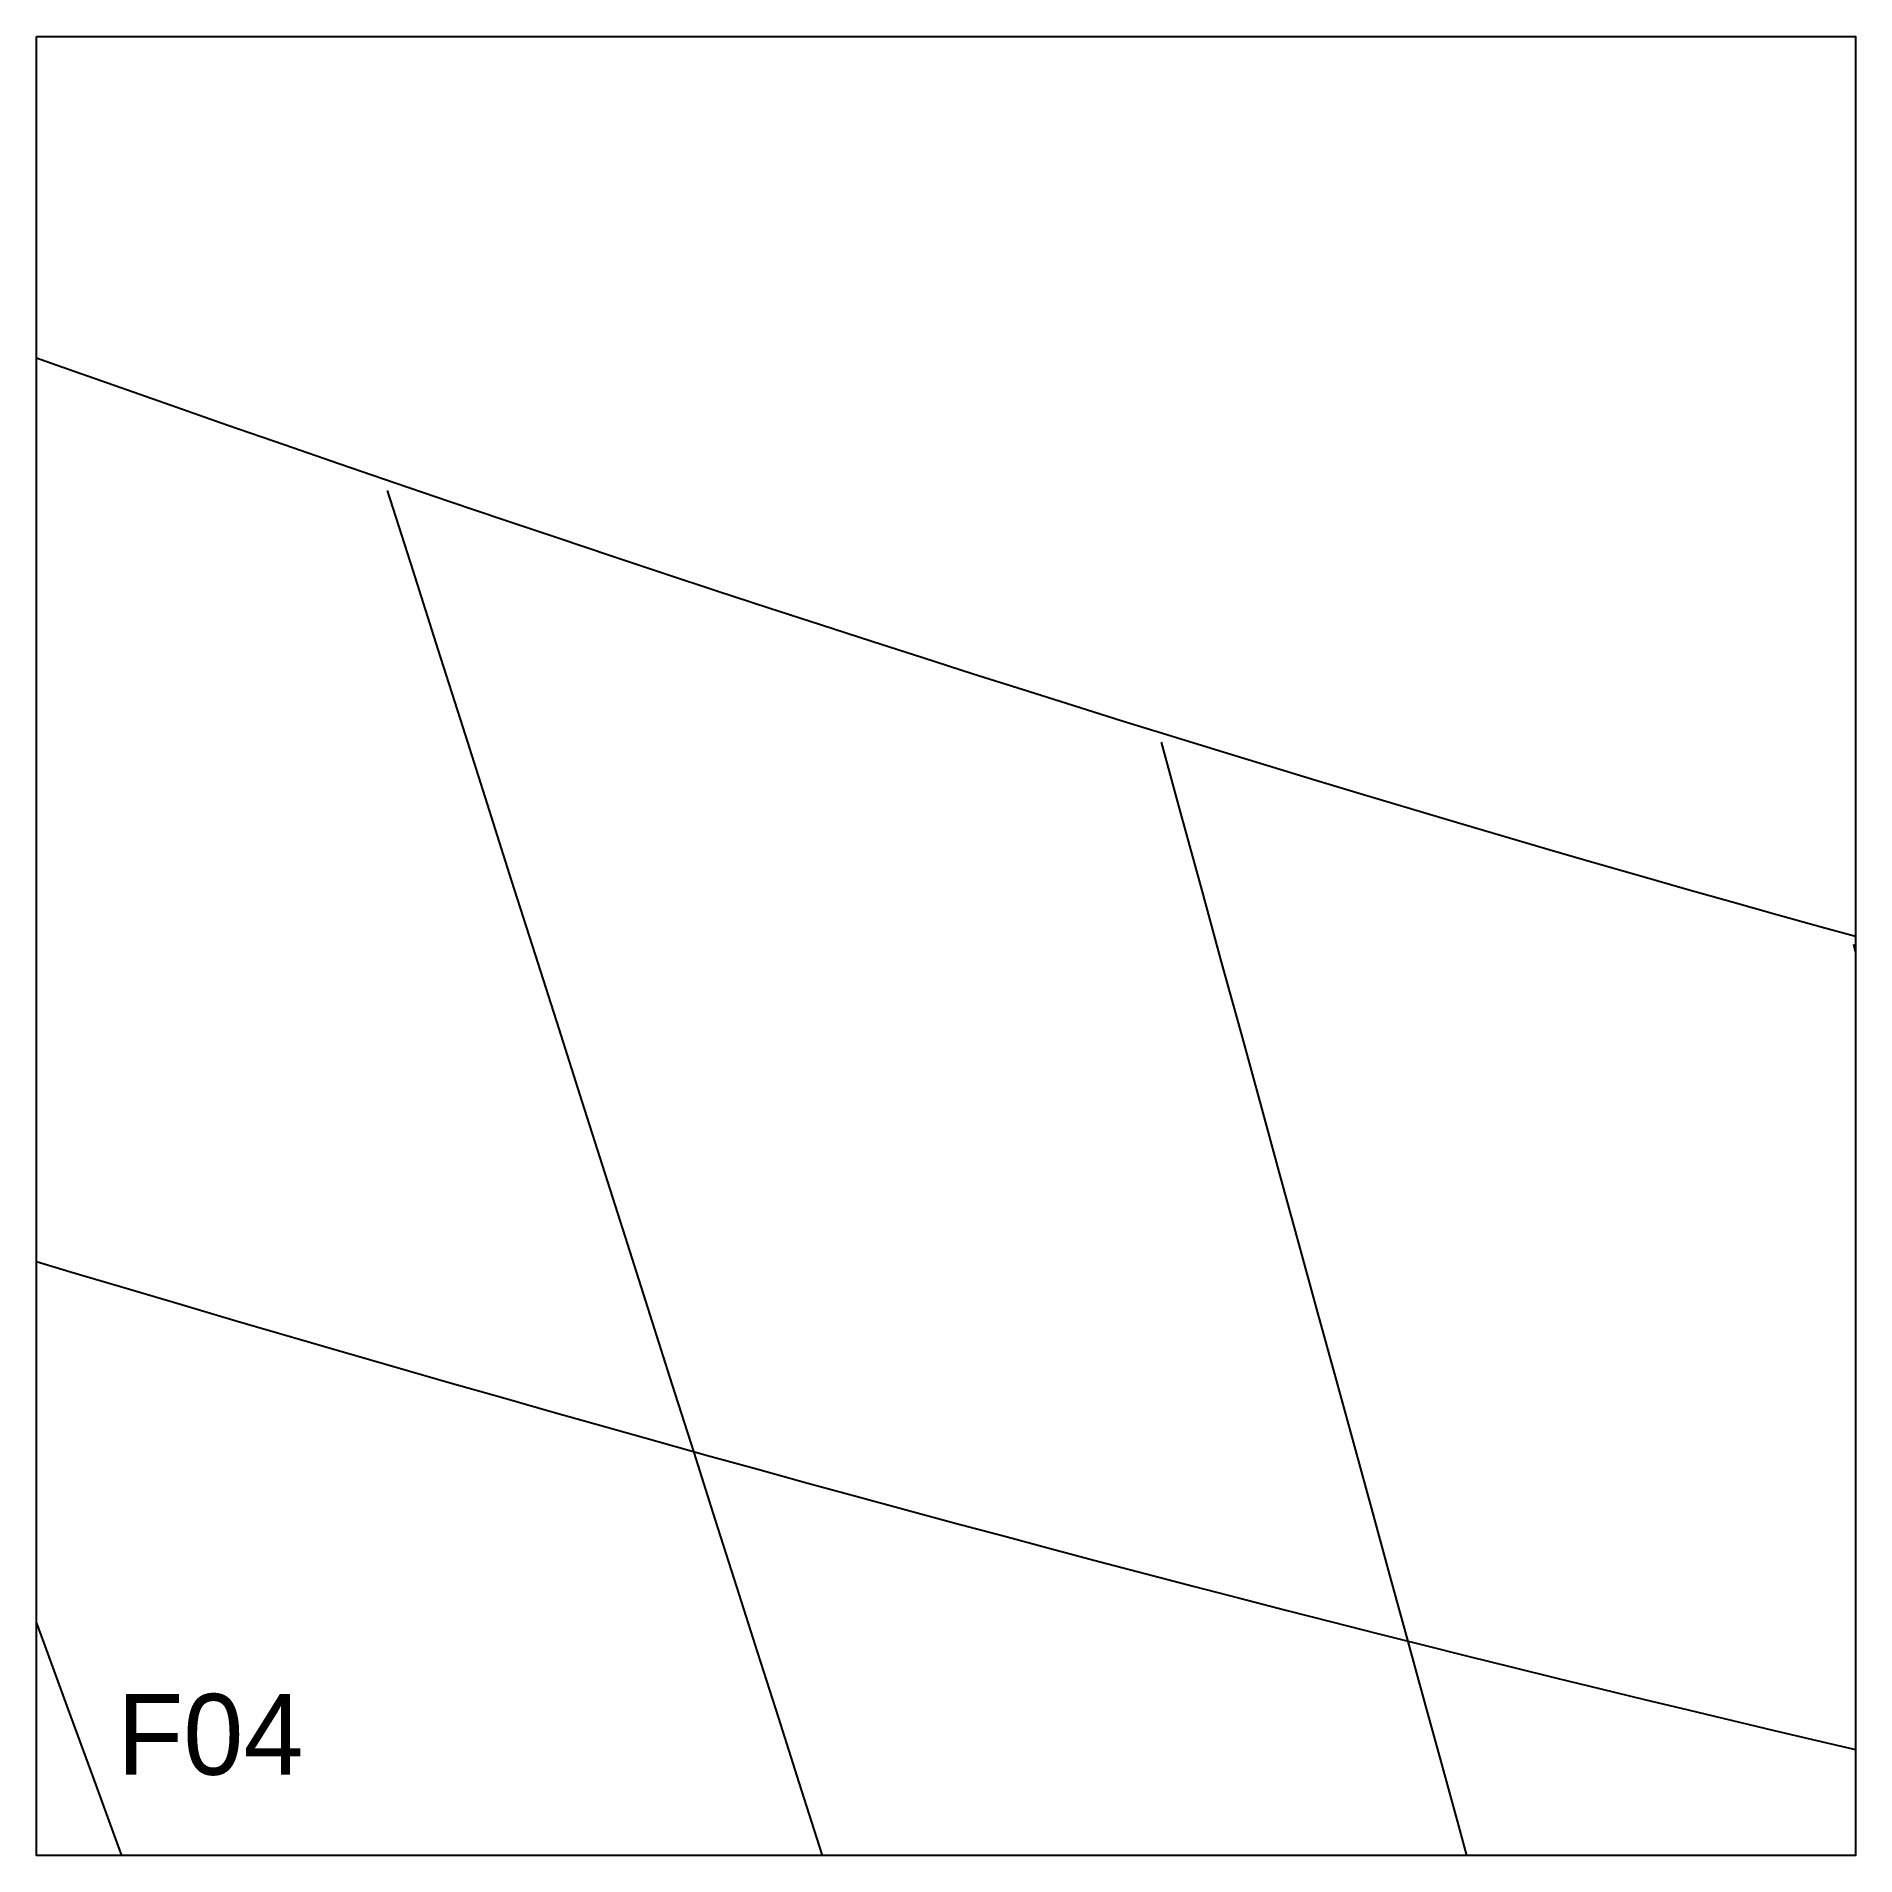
# Model space of a CAD drawing. Header units: millimetres. Extents: x 0 to 900, y 0 to 900.
import ezdxf

# ---------------------------------------------------------------- set-up
doc = ezdxf.new("R2010")
doc.units = ezdxf.units.MM
for name, color, linetype in [('CUT', 1, 'Continuous'), ('DECL', 30, 'Continuous'), ('HOUR', 7, 'Continuous'), ('HOUR15', 9, 'Continuous'), ('HOUR30', 8, 'Continuous'), ('ID', 3, 'Continuous')]:
    doc.layers.add(name, color=color, linetype=linetype)

msp = doc.modelspace()

# ---------------------------------------------------------------- linework, layer by layer
at = {"layer": 'CUT'}
msp.add_lwpolyline([(0, 900), (900, 900), (900, 0), (0, 0), (0, 900)], close=True, dxfattribs=at)
at = {"layer": 'DECL'}
for points in [[(0, 741.01), (9.82, 737.52), (38.4, 727.43), (66.72, 717.49), (94.79, 707.69), (122.6, 698.04), (150.17, 688.53), (177.5, 679.16), (204.59, 669.93), (231.45, 660.83), (258.08, 651.87), (284.49, 643.03), (310.68, 634.33), (336.65, 625.75), (362.42, 617.3), (387.97, 608.97), (413.33, 600.76), (438.48, 592.67), (463.44, 584.69), (488.2, 576.84), (512.78, 569.1), (537.17, 561.47), (561.38, 553.95), (585.41, 546.54), (609.27, 539.24), (632.95, 532.04), (656.47, 524.95), (679.82, 517.96), (703, 511.08), (726.03, 504.29), (748.9, 497.61), (771.61, 491.02), (794.17, 484.53), (816.58, 478.13), (838.85, 471.83), (860.97, 465.62), (882.96, 459.5), (900, 454.8)], [(0, 293.89), (16.91, 288.84), (44.45, 280.65), (71.74, 272.59), (98.8, 264.64), (125.61, 256.8), (152.19, 249.08), (178.55, 241.47), (204.67, 233.96), (230.58, 226.56), (256.27, 219.27), (281.75, 212.08), (307.02, 205), (332.09, 198.01), (356.95, 191.12), (381.62, 184.33), (406.09, 177.64), (430.37, 171.04), (454.47, 164.53), (478.38, 158.12), (502.11, 151.8), (525.67, 145.56), (549.05, 139.42), (572.25, 133.36), (595.3, 127.38), (618.17, 121.49), (640.89, 115.69), (663.44, 109.96), (685.84, 104.32), (708.08, 98.75), (730.18, 93.27), (752.12, 87.86), (773.92, 82.53), (795.58, 77.28), (817.1, 72.1), (838.47, 66.99), (859.71, 61.96), (880.82, 57), (900, 52.53)]]:
    msp.add_lwpolyline(points, dxfattribs=at)
at = {"layer": 'HOUR'}
msp.add_lwpolyline([(556.37, 550.86), (566.5, 513.94), (576.5, 477.51), (586.37, 441.55), (596.11, 406.06), (605.72, 371.02), (615.22, 336.42), (624.59, 302.26), (633.85, 268.53), (642.99, 235.21), (652.02, 202.29), (660.95, 169.78), (669.76, 137.65), (678.47, 105.91), (687.08, 74.54), (695.59, 43.54), (704, 12.9), (707.54, 0)], dxfattribs=at)
at = {"layer": 'HOUR15'}
for points in [[(173.54, 675.39), (186.16, 635.78), (198.61, 596.71), (210.89, 558.17), (223.01, 520.15), (234.96, 482.64), (246.76, 445.62), (258.4, 409.08), (269.89, 373.01), (281.24, 337.41), (292.44, 302.26), (303.5, 267.55), (314.42, 233.27), (325.21, 199.42), (335.87, 165.98), (346.39, 132.94), (356.79, 100.3), (367.07, 68.05), (377.23, 36.18), (387.26, 4.68), (388.76, 0)], [(899, 450.95), (900, 446.65)]]:
    msp.add_lwpolyline(points, dxfattribs=at)
at = {"layer": 'HOUR30'}
msp.add_lwpolyline([(0, 115.03), (3.47, 105.57), (15.74, 72.1), (27.87, 39.03), (39.86, 6.36), (42.19, 0)], dxfattribs=at)

# ---------------------------------------------------------------- texts
at = {"layer": 'ID'}
msp.add_text('F04', height=40, dxfattribs=at).set_placement((40, 40))

doc.saveas('drawing.dxf')
